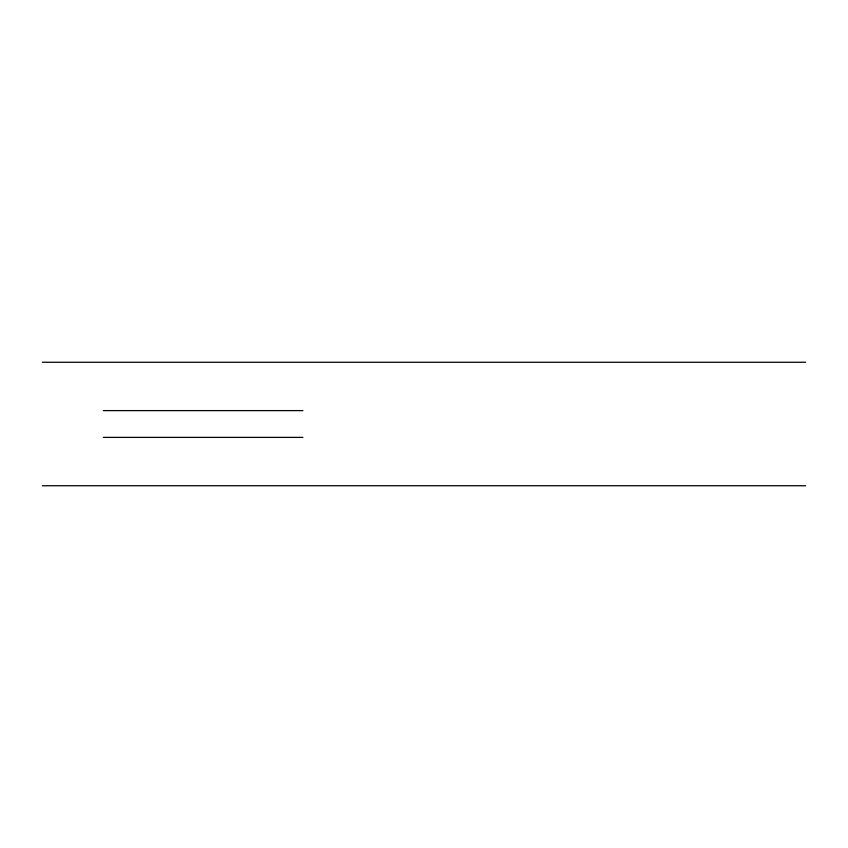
<?xml version="1.0" encoding="UTF-8"?>
<svg xmlns="http://www.w3.org/2000/svg" width="848" height="848" viewBox="0 0 848 848"><rect width="100%" height="100%" fill="white"/><g stroke="black" fill="none" stroke-linecap="round" stroke-linejoin="round"><path stroke-width="1.27" d="M42.4 362.266L805.6 362.266M103.329 410.612L302.916 410.612M103.329 437.388L302.916 437.388M42.4 485.734L805.6 485.734"/></g></svg>
